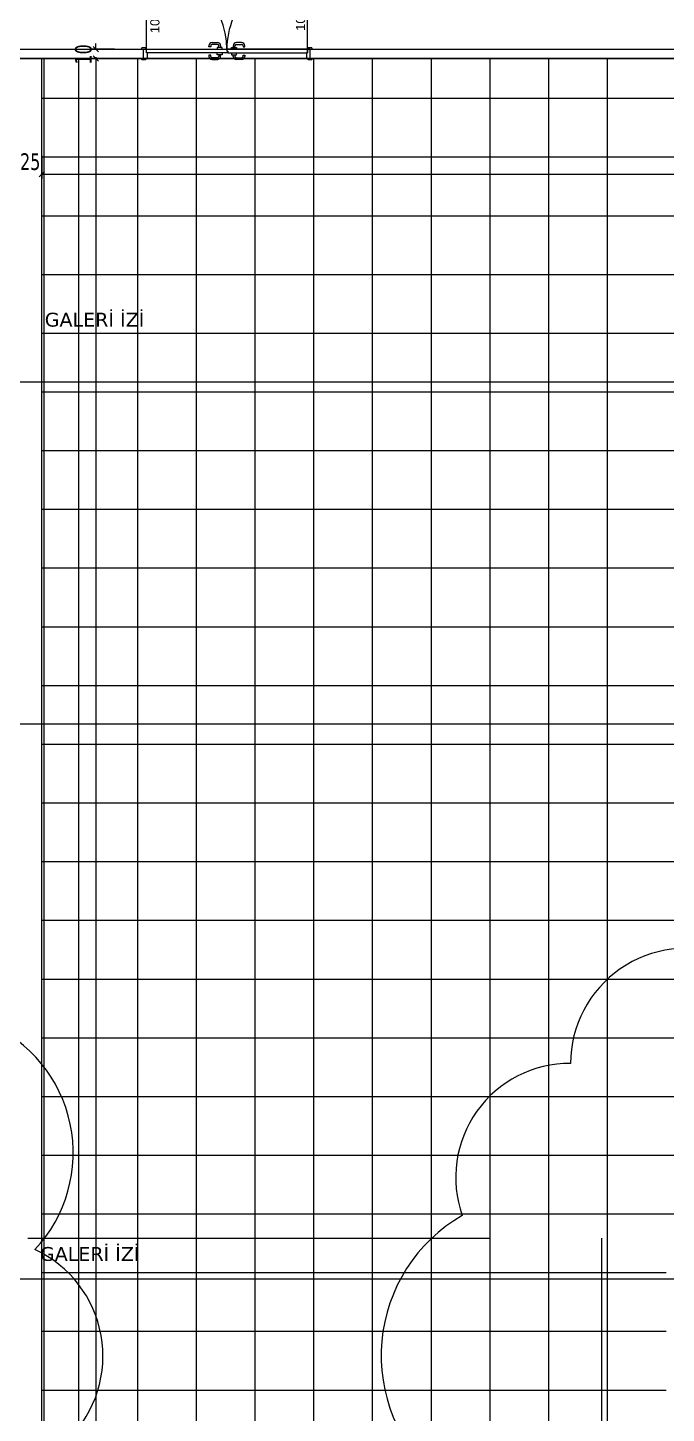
# Model space of a CAD drawing. Header units: millimetres. Extents: x 43168.9 to 43194.6, y -25545.1 to -25543.4.
# Drawn here: x 43171.8228 to 43171.9609, y -25544.133 to -25543.8333 of the extents above; entities that cross this region are included whole.
import ezdxf
from ezdxf.enums import TextEntityAlignment as Align

# ---------------------------------------------------------------- set-up
doc = ezdxf.new("R2010")
doc.units = ezdxf.units.MM
doc.header["$LTSCALE"] = 200
doc.linetypes.add('DASHDOT2', pattern=[0.5, 0.25, -0.125, 0, -0.125])
doc.linetypes.add('DOT2', pattern=[0.125, 0, -0.125])
for name, color, linetype in [('aks_sgh', 5, 'DASHDOT2'), ('cam_sgh', 1, 'Continuous'), ('duv_sgh', 4, 'Continuous'), ('izd.tas.ust_sgh', 213, 'DOT2'), ('olcuic_sgh', 183, 'Continuous'), ('poz_sgh', 12, 'Continuous'), ('siva_sgh', 145, 'Continuous'), ('tarama-zemin_sgh', 197, 'Continuous'), ('yazi-merdi_sgh', 9, 'Continuous')]:
    doc.layers.add(name, color=color, linetype=linetype)
doc.styles.add('dim', font='VERDANA.TTF', dxfattribs={"width": 0.7})
doc.styles.add('text1', font='VERDANA.TTF')
doc.styles.add('text2', font='arial.ttf')

msp = doc.modelspace()

# ---------------------------------------------------------------- linework, layer by layer
at = {"color": 0}
for p, q in [((43171.84847904459, -25543.83791940232), (43171.84847904459, -25543.82051940537)), ((43171.88327904188, -25543.83791939071), (43171.88327903739, -25543.82051939061)), ((43171.86198904218, -25543.83741939862), (43171.86198904223, -25543.83717939862)), ((43171.86238904224, -25543.83717939872), (43171.86238904217, -25543.83741939872)), ((43171.86268904242, -25543.8364793988), (43171.86382904242, -25543.83647939909)), ((43171.86382904231, -25543.8368793991), (43171.86268904231, -25543.8368793988)), ((43171.86412904215, -25543.83751939917), (43171.86412904224, -25543.83717939917)), ((43171.86452904224, -25543.83717939927), (43171.86452904215, -25543.83751939928)), ((43171.86722904144, -25543.83717939658), (43171.86722904153, -25543.83751939658)), ((43171.86762904153, -25543.83751939647), (43171.86762904144, -25543.83717939648)), ((43171.86906904126, -25543.8364793961), (43171.86792904126, -25543.8364793964)), ((43171.86792904136, -25543.8368793964), (43171.86906904136, -25543.83687939611)), ((43171.86936904144, -25543.83717939603), (43171.8693690415, -25543.83741939603)), ((43171.86976904151, -25543.83741939592), (43171.86976904144, -25543.83717939592)), ((43171.84747904152, -25543.8376194165), (43171.84737904163, -25543.83791941654)), ((43171.84737904163, -25543.83791941654), (43171.84837904164, -25543.83791941626)), ((43171.847479044, -25543.84021941136), (43171.84737904411, -25543.83991941132)), ((43171.84737904411, -25543.83991941132), (43171.84837904412, -25543.8399194116)), ((43171.84827904154, -25543.83761941624), (43171.84747904152, -25543.8376194165)), ((43171.84827904402, -25543.84021941162), (43171.847479044, -25543.84021941136)), ((43171.84787904411, -25543.83991941144), (43171.84787904163, -25543.8379194164)), ((43171.84787904163, -25543.8379194164), (43171.84847904272, -25543.83791941706)), ((43171.84867904411, -25543.83991941124), (43171.84787904411, -25543.83991941144)), ((43171.84837904164, -25543.83791941626), (43171.84827904154, -25543.83761941624)), ((43171.84837904412, -25543.8399194116), (43171.84827904402, -25543.84021941162)), ((43171.84847904184, -25543.83871941762), (43171.84847904272, -25543.83791941029)), ((43171.86607904144, -25543.83871939962), (43171.84847904184, -25543.83871941762)), ((43171.84847904272, -25543.83791941029), (43171.8658790417, -25543.83791939969)), ((43171.84867904184, -25543.8387194162), (43171.84867904411, -25543.83991941124)), ((43171.86238904217, -25543.83741939872), (43171.86198904218, -25543.83741939862)), ((43171.86238904171, -25543.83921939872), (43171.86198904171, -25543.83921939862)), ((43171.86198904171, -25543.83921939862), (43171.86198904165, -25543.83945939862)), ((43171.86238904165, -25543.83945939872), (43171.86238904171, -25543.83921939872)), ((43171.86268904147, -25543.8401593988), (43171.86382904147, -25543.8401593991)), ((43171.86382904157, -25543.8397593991), (43171.86268904157, -25543.8397593988)), ((43171.86487904215, -25543.83751939936), (43171.86377904215, -25543.83751939908)), ((43171.86377904215, -25543.83751939908), (43171.86377904205, -25543.83791939909)), ((43171.86377904173, -25543.83911939908), (43171.86377904184, -25543.83871939909)), ((43171.86487904174, -25543.83911939937), (43171.86377904173, -25543.83911939908)), ((43171.86412904174, -25543.83911939917), (43171.86412904165, -25543.83945939917)), ((43171.86452904165, -25543.83945939927), (43171.86452904173, -25543.83911939928)), ((43171.86487904205, -25543.83791939939), (43171.86487904215, -25543.83751939936)), ((43171.86487904184, -25543.83871939939), (43171.86487904174, -25543.83911939937)), ((43171.88327904179, -25543.83791939071), (43171.8658790417, -25543.83791939699)), ((43171.8658790417, -25543.83791939699), (43171.86587904188, -25543.83831939703)), ((43171.8658790417, -25543.83791939969), (43171.86587904188, -25543.83831939972)), ((43171.86587904188, -25543.83831939703), (43171.86607904187, -25543.83831939665)), ((43171.86587904188, -25543.83831939972), (43171.86607904187, -25543.83831939934)), ((43171.86607904187, -25543.83831939665), (43171.86607904144, -25543.83871939692)), ((43171.86607904187, -25543.83831939934), (43171.86607904144, -25543.83871939962)), ((43171.86607904144, -25543.83871939692), (43171.88327904209, -25543.83871939071)), ((43171.86687904153, -25543.83751939667), (43171.86797904153, -25543.83751939638)), ((43171.86687904163, -25543.83791939669), (43171.86687904153, -25543.83751939667)), ((43171.86687904184, -25543.83871939669), (43171.86687904194, -25543.83911939667)), ((43171.86687904194, -25543.83911939667), (43171.86797904194, -25543.83911939639)), ((43171.86722904203, -25543.83945939658), (43171.86722904194, -25543.83911939658)), ((43171.86762904194, -25543.83911939648), (43171.86762904203, -25543.83945939648)), ((43171.86792904211, -25543.8397593964), (43171.86906904211, -25543.83975939611)), ((43171.86906904221, -25543.84015939611), (43171.86792904221, -25543.8401593964)), ((43171.86797904153, -25543.83751939638), (43171.86797904164, -25543.83791939639)), ((43171.86797904194, -25543.83911939639), (43171.86797904184, -25543.83871939639)), ((43171.8693690415, -25543.83741939603), (43171.86976904151, -25543.83741939592)), ((43171.86936904203, -25543.83945939603), (43171.86936904197, -25543.83921939603)), ((43171.86936904197, -25543.83921939603), (43171.86976904196, -25543.83921939592)), ((43171.86976904196, -25543.83921939592), (43171.86976904203, -25543.83945939592)), ((43171.88327904209, -25543.83871939071), (43171.88307904208, -25543.83871939068)), ((43171.88307904208, -25543.83871939068), (43171.8830790424, -25543.83991938581)), ((43171.8830790424, -25543.83991938581), (43171.88387904188, -25543.83991938557)), ((43171.88387904188, -25543.83791939056), (43171.88327904179, -25543.83791939077)), ((43171.88327904179, -25543.83791939077), (43171.88327904209, -25543.83871939071)), ((43171.88327904209, -25543.83871939071), (43171.88327904179, -25543.83791939071)), ((43171.88347904177, -25543.83761939066), (43171.88337904188, -25543.8379193907)), ((43171.88337904188, -25543.8379193907), (43171.88437904188, -25543.83791939041)), ((43171.88347904177, -25543.84021938551), (43171.88337904188, -25543.83991938546)), ((43171.88337904188, -25543.83991938546), (43171.88437904188, -25543.83991938575)), ((43171.88427904178, -25543.8376193904), (43171.88347904177, -25543.83761939066)), ((43171.88427904178, -25543.84021938577), (43171.88347904177, -25543.84021938551)), ((43171.88387904188, -25543.83991938557), (43171.88387904188, -25543.83791939056)), ((43171.88437904188, -25543.83791939041), (43171.88427904178, -25543.8376193904)), ((43171.88437904188, -25543.83991938575), (43171.88427904178, -25543.84021938577))]:
    msp.add_line(p, q, dxfattribs=at)
at = {"color": 0, "linetype": 'ByBlock', "lineweight": -2}
for p, q in [((43171.83695238626, -25543.8373194164), (43171.83815238626, -25543.8385194164)), ((43171.83815238626, -25543.84051939969), (43171.83695238626, -25543.83931939969)), ((43171.83815238626, -25543.84051939969), (43171.83695238626, -25543.83931939969)), ((43171.82647959124, -25543.86434578948), (43171.82527959124, -25543.86554578948)), ((43171.82647959124, -25543.86434578948), (43171.82527959124, -25543.86554578948))]:
    msp.add_line(p, q, dxfattribs=at)
for p, q in [((43171.94018194437, -25544.05729014268), (43171.94018194437, -25544.05729014268)), ((43171.91677713329, -25544.09018509389), (43171.91677713329, -25544.09018509389)), ((43171.82438640191, -25544.09755152183), (43171.82438640191, -25544.09755152183))]:
    msp.add_line(p, q)
at = {"color": 0}
for centre, radius, start, end in [((43171.84847904459, -25543.83791940232), 0.01739999695274168, 5.836343220034488e-05, 90), ((43171.88327904188, -25543.83791939071), 0.01740000010329874, 90.00001459085833, 180.0000208440829), ((43171.86268904224, -25543.8371793988), 0.0007, 89.99998540914169, 179.9999854091419), ((43171.86268904224, -25543.8371793988), 0.0003, 89.99998540914169, 179.9999854091419), ((43171.86382904224, -25543.8371793991), 0.0007, 359.9999854091419, 89.99998540914169), ((43171.86382904224, -25543.8371793991), 0.0003, 359.9999854091419, 89.99998540914169), ((43171.86792904144, -25543.8371793964), 0.0007, 90.00001459085833, 180.0000145908581), ((43171.86792904144, -25543.8371793964), 0.0003, 90.00001459085833, 180.0000145908581), ((43171.86906904144, -25543.83717939611), 0.0007, 1.459085805009095e-05, 90.00001459085833), ((43171.86906904144, -25543.83717939611), 0.0003, 1.459085805009095e-05, 90.00001459085833), ((43171.86268904165, -25543.8394593988), 0.0007, 179.9999854091419, 269.9999854091417), ((43171.86268904165, -25543.8394593988), 0.0003, 179.9999854091419, 269.9999854091417), ((43171.86382904165, -25543.8394593991), 0.0007, 269.9999854091417, 359.9999854091419), ((43171.86382904165, -25543.8394593991), 0.0003, 269.9999854091417, 359.9999854091419), ((43171.86792904203, -25543.8394593964), 0.0007, 180.0000145908581, 270.0000145908583), ((43171.86792904203, -25543.8394593964), 0.0003, 180.0000145908581, 270.0000145908583), ((43171.86906904203, -25543.83945939611), 0.0003, 270.0000145908583, 1.459085805009095e-05), ((43171.86906904203, -25543.83945939611), 0.0007, 270.0000145908583, 1.459085805009095e-05)]:
    msp.add_arc(centre, radius, start, end, dxfattribs=at)
for centre, radius, start, end in [((43171.96519375618, -25544.05737320322), 0.0250119497233625, 69.80972904799698, 179.8097296472962), ((43171.80211959052, -25544.07664796953), 0.03054127351773844, 316.8087187912253, 66.80871895444899), ((43171.93999618525, -25544.08193173087), 0.02464228835035522, 89.56808774364086, 199.5680871815825), ((43171.93417943164, -25544.12048652652), 0.03494305091341252, 119.8690147739881, 229.8690145888995), ((43171.81371155963, -25544.12058014667), 0.0253824707184239, 315.1300768787062, 65.13007614895575)]:
    msp.add_arc(centre, radius, start, end)
at = {"layer": 'aks_sgh'}
for p, q in [((43172.26687959124, -25543.83991939969), (43171.46487849217, -25543.83991939969)), ((43172.26687959124, -25543.90991015457), (43171.46487849217, -25543.90991015457)), ((43172.26687959124, -25543.98391939969), (43171.46487849217, -25543.98391939969)), ((43172.26687959124, -25544.10391939969), (43171.46487849217, -25544.10391939969))]:
    msp.add_line(p, q, dxfattribs=at)
at = {"layer": 'cam_sgh'}
for p, q in [((43171.74387904171, -25543.83791939969), (43171.98787904171, -25543.83791939969)), ((43171.74387904171, -25543.83991939969), (43171.98787904171, -25543.83991939969))]:
    msp.add_line(p, q, dxfattribs=at)
at = {"layer": 'duv_sgh'}
msp.add_line((43171.82587959124, -25544.46491939969), (43171.82587959124, -25543.83991939969), dxfattribs=at)
at = {"layer": 'izd.tas.ust_sgh'}
msp.add_line((43171.54887904171, -25543.89791939969), (43172.18287904171, -25543.89791939969), dxfattribs=at)
at = {"layer": 'izd.tas.ust_sgh', "ltscale": 0.5}
for p, q in [((43171.82287959124, -25544.09506485511), (43171.94687849216, -25544.09506485511)), ((43171.82287959124, -25544.25291939969), (43171.82287959124, -25544.09506485511)), ((43171.94687849216, -25544.09506485511), (43171.94687849216, -25544.25291939969))]:
    msp.add_line(p, q, dxfattribs=at)
at = {"layer": 'olcuic_sgh'}
for p, q in [((43171.83755238626, -25543.8379194164), (43171.83755238626, -25543.8367194164)), ((43171.84155238626, -25543.8379194164), (43171.83655238626, -25543.8379194164)), ((43171.84155238626, -25543.83991939969), (43171.83655238626, -25543.83991939969)), ((43171.84155238626, -25543.83991939969), (43171.83655238626, -25543.83991939969)), ((43171.83755238626, -25543.83966939969), (43171.83755238626, -25544.46516939969)), ((43171.83755238626, -25543.83991939969), (43171.83755238626, -25543.84111939969)), ((43171.82587959124, -25543.86094578948), (43171.82587959124, -25543.86594578948)), ((43171.82587959124, -25543.86094578948), (43171.82587959124, -25543.86594578948)), ((43171.82562959124, -25543.86494578948), (43172.18612904171, -25543.86494578948)), ((43171.82587959124, -25543.86494578948), (43171.82707959124, -25543.86494578948))]:
    msp.add_line(p, q, dxfattribs=at)
at = {"layer": 'siva_sgh'}
msp.add_line((43171.82637959124, -25544.46491939969), (43171.82637959124, -25543.83991939969), dxfattribs=at)
at = {"layer": 'tarama-zemin_sgh'}
for p, q in [((43171.83389999903, -25544.46491939969), (43171.83389999903, -25543.83991939969)), ((43171.84659999903, -25544.46491939969), (43171.84659999903, -25543.83991939969)), ((43171.85929999903, -25544.46491939969), (43171.85929999903, -25543.83991939969)), ((43171.87199999903, -25544.46491939969), (43171.87199999903, -25543.83991939969)), ((43171.88469999903, -25544.46491939969), (43171.88469999903, -25543.83991939969)), ((43171.89739999903, -25544.46491939969), (43171.89739999903, -25543.83991939969)), ((43171.91009999903, -25544.46491939969), (43171.91009999903, -25543.83991939969)), ((43171.92279999903, -25544.46491939969), (43171.92279999903, -25543.83991939969)), ((43171.93549999902, -25544.46491939969), (43171.93549999902, -25543.83991939969)), ((43171.94819999902, -25544.16685255063), (43171.94819999902, -25543.83991939969)), ((43171.98787904171, -25543.84860000002), (43171.82587959124, -25543.84860000002)), ((43172.1858790417, -25543.86130000002), (43171.82587959124, -25543.86130000002)), ((43172.1858790417, -25543.87400000002), (43171.82587959124, -25543.87400000002)), ((43172.1858790417, -25543.88670000002), (43171.82587959124, -25543.88670000002)), ((43172.182881653, -25543.89940000002), (43171.82587959124, -25543.89940000002)), ((43172.18290405158, -25543.91210000002), (43171.82587959124, -25543.91210000002)), ((43172.18292645017, -25543.92480000002), (43171.82587959124, -25543.92480000002)), ((43172.18294884876, -25543.93750000002), (43171.82587959124, -25543.93750000002)), ((43172.18297124735, -25543.95020000002), (43171.82587959124, -25543.95020000002)), ((43172.18299364594, -25543.96290000002), (43171.82587959124, -25543.96290000002)), ((43172.18301604452, -25543.97560000002), (43171.82587959124, -25543.97560000002)), ((43172.18303844312, -25543.98830000002), (43171.82587959124, -25543.98830000002)), ((43172.18306084171, -25544.00100000002), (43171.82587959124, -25544.00100000002)), ((43172.18308324029, -25544.01370000002), (43171.82587959124, -25544.01370000002)), ((43172.18310563888, -25544.02640000002), (43171.82587959124, -25544.02640000002)), ((43172.18312803748, -25544.03910000002), (43171.82587959124, -25544.03910000002)), ((43172.18315043606, -25544.05180000002), (43171.82587959124, -25544.05180000002)), ((43172.18317283465, -25544.06450000002), (43171.82587959124, -25544.06450000002)), ((43172.18319523324, -25544.07720000002), (43171.82587959124, -25544.07720000002)), ((43172.18321763183, -25544.08990000002), (43171.82587959124, -25544.08990000002)), ((43171.96087849217, -25544.10260000002), (43171.82587959124, -25544.10260000002)), ((43171.96087849217, -25544.11530000002), (43171.82587959124, -25544.11530000002)), ((43171.96087849217, -25544.12800000002), (43171.82587959124, -25544.12800000002))]:
    msp.add_line(p, q, dxfattribs=at)

# ---------------------------------------------------------------- texts
at = {"layer": 'olcuic_sgh', "color": 2, "style": 'dim', "width": 0.7}
msp.add_text('10', height=0.0036, rotation=90, dxfattribs=at).set_placement((43171.83664117067, -25543.84124393457))
msp.add_text('25', height=0.0036, dxfattribs=at).set_placement((43171.82116253281, -25543.86403336503))
at = {"layer": 'poz_sgh', "style": 'text2'}
for p in [(43171.85130923882, -25543.82939910084), (43171.88279920843, -25543.82889170627)]:
    msp.add_text('100/220', height=0.002, rotation=90, dxfattribs=at).set_placement(p, align=Align.CENTER)
at = {"layer": 'yazi-merdi_sgh', "style": 'text1'}
for p in [(43171.84803119594, -25543.89791939969), (43171.84699915336, -25544.1000028893)]:
    msp.add_text('GALERİ İZİ', height=0.003, dxfattribs=at).set_placement(p, align=Align.RIGHT)

doc.saveas('drawing.dxf')
